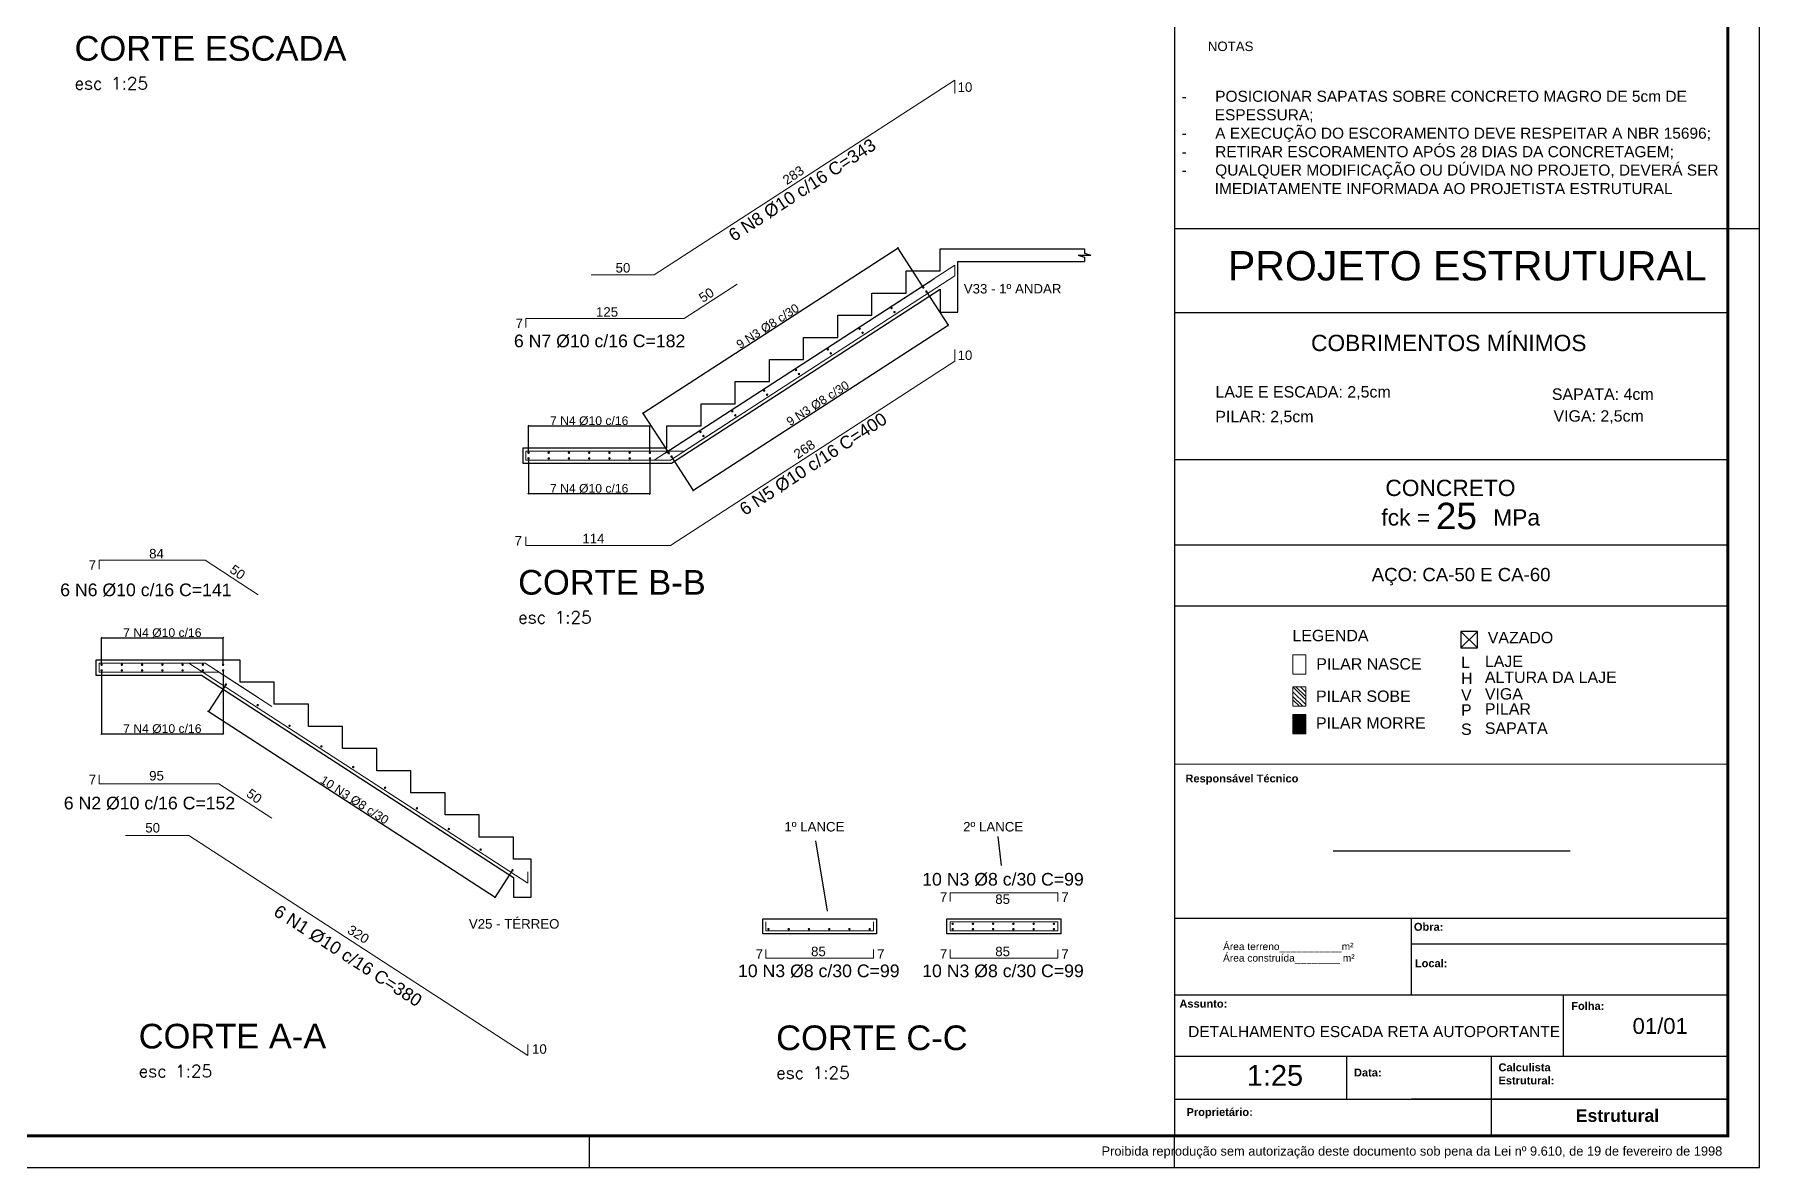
# Model space of a CAD drawing. Header units: millimetres. Extents: x 347 to 1066, y -69 to -9.
# Drawn here: x 469 to 523.5, y -68.8 to -33 of the extents above; entities that cross this region are included whole.
import ezdxf

# ---------------------------------------------------------------- set-up
doc = ezdxf.new("R2010")
doc.units = ezdxf.units.MM
for name, color, linetype in [('01 - Detalhe', 1, 'Continuous'), ('ARQ-FOLHA', 7, 'Continuous'), ('ARQ-TEXTO4', 1, 'Continuous'), ('Camada 1', 7, 'Continuous'), ('COTA CYPE', 31, 'Continuous'), ('Cotas', 1, 'Continuous'), ('PDF_1', 7, 'Continuous'), ('PDF_3', 7, 'Continuous'), ('PDF_PILAR_BETAO', 7, 'Continuous'), ('PDF_Text', 7, 'Continuous')]:
    doc.layers.add(name, color=color, linetype=linetype)
for name, color, linetype, lineweight in [('ARM_LONGITUDINAL_Ø10', 33, 'Continuous', 9), ('ARM_LONGITUDINAL_Ø8', 32, 'Continuous', 9), ('G-ANNO-TEXT', 231, 'Continuous', 30)]:
    doc.layers.add(name, color=color, linetype=linetype, lineweight=lineweight)
doc.styles.add('ARIAL', font='arial.ttf')
doc.styles.add('Arial_1', font='arial.ttf')
doc.styles.add('Arial_2', font='arial.ttf', dxfattribs={"height": 5})
doc.styles.add('Arial_3', font='arial.ttf', dxfattribs={"height": 2.3})
doc.styles.add('Arial_B', font='arialbd.ttf', dxfattribs={"height": 2.5})
doc.styles.add('Arial_B_1', font='arialbd.ttf', dxfattribs={"height": 4})
doc.styles.add('PDF Arial', font='arial.ttf')
doc.styles.add('ROMANS', font='romans.shx')
doc.styles.get("Standard").update_dxf_attribs({"font": 'arial.ttf'})
doc.styles.add('TQS_ARIAL', font='arial.ttf')
doc.dimstyles.new('Copy of 1-50', dxfattribs={"dimscale": 0.05, "dimtxt": 7.5, "dimasz": 0.8, "dimexe": 0.1, "dimexo": 0.2, "dimgap": 0.3, "dimtad": 1, "dimdec": 1, "dimlfac": 25, "dimzin": 1, "dimtxsty": 'Standard', "dimblk": 'OBLIQUE', "dimcen": 10, "dimdle": 0.1, "dimclrd": 7, "dimclre": 8, "dimclrt": 256, "dimadec": 0, "dimazin": 2, "dimtfac": 1, "dimtdec": 1, "dimtmove": 2, "dimatfit": 0, "dimldrblk": 'OBLIQUE', "dimfxl": 0, "dimlwd": -1, "dimlwe": -1, "dimarcsym": 0})

# ---------------------------------------------------------------- blocks, each defined once
blk = doc.blocks.new('FOLHA A1')
at = {"layer": 'ARQ-FOLHA'}
for p, q in [((841, -594), (841, 0)), ((831, -297), (841, -297)), ((471, -594), (471, -584)), ((656, -594), (656, -584)), ((0, -594), (841, -594))]:
    blk.add_line(p, q, dxfattribs=at)
at = {"layer": 'ARQ-FOLHA', "const_width": 1}
blk.add_lwpolyline([(25, -10), (25, -584), (831, -584), (831, -10), (25, -10)], dxfattribs=at)
blk = doc.blocks.new('_OBLIQUE')
at = {"color": 0, "linetype": 'ByBlock'}
blk.add_line((-0.5, -0.5), (0.5, 0.5), dxfattribs=at)
blk = doc.blocks.new('*D365')
at = {"layer": 'COTA CYPE', "color": 8}
for p, q in [((475.043, -53.528), (474.495, -54.373)), ((484.105, -59.404), (483.557, -60.249))]:
    blk.add_line(p, q, dxfattribs=at)
at = {"layer": 'COTA CYPE', "color": 7}
blk.add_line((474.493, -54.366), (483.564, -60.248), dxfattribs=at)
at = {"layer": 'Defpoints', "color": 0}
for p in [(475.049, -53.52), (484.11, -59.396), (483.559, -60.245)]:
    blk.add_point(p, dxfattribs=at)
at = {"layer": 'COTA CYPE', "color": 7, "xscale": 0.04000000000000001, "yscale": 0.04000000000000001, "zscale": 0.04000000000000001}
for p, rotation in [((474.498, -54.369), 147.0380101646137), ((483.559, -60.245), 327.0380101646138)]:
    blk.add_blockref('_OBLIQUE', p, dxfattribs=dict(at, rotation=rotation))
at = {"layer": 'COTA CYPE', "insert": (479.117, -57.17), "char_height": 0.275, "width": 5.68076, "attachment_point": 5, "rotation": 327.038}
blk.add_mtext('10 N3 %%C8 c/30', dxfattribs=at)
blk = doc.blocks.new('*D366')
at = {"layer": 'COTA CYPE', "color": 8}
for p, q in [((497.205, -41.099), (497.891, -42.159)), ((489.137, -46.32), (489.823, -47.38))]:
    blk.add_line(p, q, dxfattribs=at)
at = {"layer": 'COTA CYPE', "color": 7}
blk.add_line((489.816, -47.379), (497.893, -42.152), dxfattribs=at)
at = {"layer": 'Defpoints', "color": 0}
for p in [(497.2, -41.09), (497.889, -42.155), (489.131, -46.311)]:
    blk.add_point(p, dxfattribs=at)
at = {"layer": 'COTA CYPE', "color": 7, "xscale": 0.04000000000000001, "yscale": 0.04000000000000001, "zscale": 0.04000000000000001}
for p, rotation in [((497.889, -42.155), 32.90491051264259), ((489.82, -47.376), 212.9049105126426)]:
    blk.add_blockref('_OBLIQUE', p, dxfattribs=dict(at, rotation=rotation))
at = {"layer": 'COTA CYPE', "insert": (493.766, -44.628), "char_height": 0.275, "width": 7.39169, "attachment_point": 5, "rotation": 32.9049}
blk.add_mtext('9 N3 %%C8 c/30', dxfattribs=at)
blk = doc.blocks.new('*D368')
at = {"layer": 'COTA CYPE', "color": 8}
for p, q in [((484.617, -46.383), (484.617, -47.487)), ((488.457, -46.383), (488.457, -47.487))]:
    blk.add_line(p, q, dxfattribs=at)
at = {"layer": 'COTA CYPE', "color": 7}
blk.add_line((484.612, -47.482), (488.462, -47.482), dxfattribs=at)
at = {"layer": 'Defpoints', "color": 0}
for p in [(484.617, -46.373), (488.457, -46.373), (488.457, -47.482)]:
    blk.add_point(p, dxfattribs=at)
at = {"layer": 'COTA CYPE', "color": 7, "xscale": 0.04000000000000001, "yscale": 0.04000000000000001, "zscale": 0.04000000000000001, "rotation": 180}
blk.add_blockref('_OBLIQUE', (484.617, -47.482), dxfattribs=at)
at = {"layer": 'COTA CYPE', "color": 7, "xscale": 0.04000000000000001, "yscale": 0.04000000000000001, "zscale": 0.04000000000000001}
blk.add_blockref('_OBLIQUE', (488.457, -47.482), dxfattribs=at)
at = {"layer": 'COTA CYPE', "insert": (486.537, -47.319), "char_height": 0.275, "width": 4.43769, "attachment_point": 5}
blk.add_mtext('7 N4 %%C10 c/16', dxfattribs=at)
blk = doc.blocks.new('*D367')
at = {"layer": 'COTA CYPE', "color": 7}
blk.add_line((484.612, -45.342), (488.462, -45.342), dxfattribs=at)
at = {"layer": 'COTA CYPE', "color": 8}
for p, q in [((484.617, -46.171), (484.617, -45.337)), ((488.457, -46.177), (488.457, -45.337))]:
    blk.add_line(p, q, dxfattribs=at)
at = {"layer": 'Defpoints', "color": 0}
for p in [(488.457, -45.342), (484.617, -46.181), (488.457, -46.187)]:
    blk.add_point(p, dxfattribs=at)
at = {"layer": 'COTA CYPE', "color": 7, "xscale": 0.04000000000000001, "yscale": 0.04000000000000001, "zscale": 0.04000000000000001, "rotation": 180}
blk.add_blockref('_OBLIQUE', (484.617, -45.342), dxfattribs=at)
at = {"layer": 'COTA CYPE', "color": 7, "xscale": 0.04000000000000001, "yscale": 0.04000000000000001, "zscale": 0.04000000000000001}
blk.add_blockref('_OBLIQUE', (488.457, -45.342), dxfattribs=at)
at = {"layer": 'COTA CYPE', "insert": (486.537, -45.179), "char_height": 0.275, "width": 4.43769, "attachment_point": 5}
blk.add_mtext('7 N4 %%C10 c/16', dxfattribs=at)
blk = doc.blocks.new('*D369')
at = {"layer": 'COTA CYPE', "color": 8}
for p, q in [((471.12, -53.087), (471.12, -55.085)), ((474.96, -53.088), (474.96, -55.085))]:
    blk.add_line(p, q, dxfattribs=at)
at = {"layer": 'COTA CYPE', "color": 7}
blk.add_line((471.115, -55.08), (474.965, -55.08), dxfattribs=at)
at = {"layer": 'Defpoints', "color": 0}
for p in [(471.12, -53.077), (474.96, -53.078), (474.96, -55.08)]:
    blk.add_point(p, dxfattribs=at)
at = {"layer": 'COTA CYPE', "color": 7, "xscale": 0.04000000000000001, "yscale": 0.04000000000000001, "zscale": 0.04000000000000001, "rotation": 180}
blk.add_blockref('_OBLIQUE', (471.12, -55.08), dxfattribs=at)
at = {"layer": 'COTA CYPE', "color": 7, "xscale": 0.04000000000000001, "yscale": 0.04000000000000001, "zscale": 0.04000000000000001}
blk.add_blockref('_OBLIQUE', (474.96, -55.08), dxfattribs=at)
at = {"layer": 'COTA CYPE', "insert": (473.04, -54.917), "char_height": 0.275, "width": 4.43769, "attachment_point": 5}
blk.add_mtext('7 N4 %%C10 c/16', dxfattribs=at)
blk = doc.blocks.new('*D370')
at = {"layer": 'COTA CYPE', "color": 7}
blk.add_line((471.115, -52.046), (474.965, -52.046), dxfattribs=at)
at = {"layer": 'COTA CYPE', "color": 8}
for p, q in [((471.12, -52.875), (471.12, -52.041)), ((474.96, -52.881), (474.96, -52.041))]:
    blk.add_line(p, q, dxfattribs=at)
at = {"layer": 'Defpoints', "color": 0}
for p in [(474.96, -52.046), (471.12, -52.885), (474.96, -52.891)]:
    blk.add_point(p, dxfattribs=at)
at = {"layer": 'COTA CYPE', "color": 7, "xscale": 0.04000000000000001, "yscale": 0.04000000000000001, "zscale": 0.04000000000000001, "rotation": 180}
blk.add_blockref('_OBLIQUE', (471.12, -52.046), dxfattribs=at)
at = {"layer": 'COTA CYPE', "color": 7, "xscale": 0.04000000000000001, "yscale": 0.04000000000000001, "zscale": 0.04000000000000001}
blk.add_blockref('_OBLIQUE', (474.96, -52.046), dxfattribs=at)
at = {"layer": 'COTA CYPE', "insert": (473.04, -51.883), "char_height": 0.275, "width": 4.43769, "attachment_point": 5}
blk.add_mtext('7 N4 %%C10 c/16', dxfattribs=at)
blk = doc.blocks.new('*D371')
at = {"layer": 'COTA CYPE', "color": 7}
blk.add_line((488.235, -44.939), (496.304, -39.714), dxfattribs=at)
at = {"layer": 'COTA CYPE', "color": 8}
for p, q in [((497.101, -40.954), (496.297, -39.712)), ((489.04, -46.173), (488.236, -44.932))]:
    blk.add_line(p, q, dxfattribs=at)
at = {"layer": 'Defpoints', "color": 0}
for p in [(496.299, -39.717), (497.106, -40.962), (489.046, -46.181)]:
    blk.add_point(p, dxfattribs=at)
at = {"layer": 'COTA CYPE', "color": 7, "xscale": 0.04000000000000001, "yscale": 0.04000000000000001, "zscale": 0.04000000000000001}
for p, rotation in [((496.299, -39.717), 32.92389633222749), ((488.239, -44.936), 212.9238963322275)]:
    blk.add_blockref('_OBLIQUE', p, dxfattribs=dict(at, rotation=rotation))
at = {"layer": 'COTA CYPE', "insert": (492.181, -42.189), "char_height": 0.275, "width": 7.39169, "attachment_point": 5, "rotation": 32.9239}
blk.add_mtext('9 N3 %%C8 c/30', dxfattribs=at)

msp = doc.modelspace()

# ---------------------------------------------------------------- hatches: boundary and pattern name
at = {"layer": 'ARM_LONGITUDINAL_Ø10'}
h = msp.add_hatch(color=256, dxfattribs=at)
h.dxf.hatch_style = 1
edge = h.paths.add_edge_path()
edge.add_arc((484.6174, -46.1889), 0.04, 0, 360)
h = msp.add_hatch(color=256, dxfattribs=at)
h.dxf.hatch_style = 1
edge = h.paths.add_edge_path()
edge.add_arc((484.6174, -46.3677), 0.04, 0, 360)
h = msp.add_hatch(color=256, dxfattribs=at)
h.dxf.hatch_style = 1
edge = h.paths.add_edge_path()
edge.add_arc((485.2574, -46.1889), 0.04, 0, 360)
h = msp.add_hatch(color=256, dxfattribs=at)
h.dxf.hatch_style = 1
edge = h.paths.add_edge_path()
edge.add_arc((485.2574, -46.3677), 0.04, 0, 360)
h = msp.add_hatch(color=256, dxfattribs=at)
h.dxf.hatch_style = 1
edge = h.paths.add_edge_path()
edge.add_arc((485.8974, -46.1889), 0.04, 0, 360)
h = msp.add_hatch(color=256, dxfattribs=at)
h.dxf.hatch_style = 1
edge = h.paths.add_edge_path()
edge.add_arc((485.8974, -46.3677), 0.04, 0, 360)
h = msp.add_hatch(color=256, dxfattribs=at)
h.dxf.hatch_style = 1
edge = h.paths.add_edge_path()
edge.add_arc((486.5374, -46.1889), 0.04, 0, 360)
h = msp.add_hatch(color=256, dxfattribs=at)
h.dxf.hatch_style = 1
edge = h.paths.add_edge_path()
edge.add_arc((486.5374, -46.3677), 0.04, 0, 360)
h = msp.add_hatch(color=256, dxfattribs=at)
h.dxf.hatch_style = 1
edge = h.paths.add_edge_path()
edge.add_arc((487.1774, -46.1889), 0.04, 0, 360)
h = msp.add_hatch(color=256, dxfattribs=at)
h.dxf.hatch_style = 1
edge = h.paths.add_edge_path()
edge.add_arc((487.1774, -46.3677), 0.04, 0, 360)
h = msp.add_hatch(color=256, dxfattribs=at)
h.dxf.hatch_style = 1
edge = h.paths.add_edge_path()
edge.add_arc((487.8174, -46.1889), 0.04, 0, 360)
h = msp.add_hatch(color=256, dxfattribs=at)
h.dxf.hatch_style = 1
edge = h.paths.add_edge_path()
edge.add_arc((487.8174, -46.3677), 0.04, 0, 360)
h = msp.add_hatch(color=256, dxfattribs=at)
h.dxf.hatch_style = 1
edge = h.paths.add_edge_path()
edge.add_arc((488.4574, -46.1889), 0.04, 0, 360)
h = msp.add_hatch(color=256, dxfattribs=at)
h.dxf.hatch_style = 1
edge = h.paths.add_edge_path()
edge.add_arc((488.4574, -46.3677), 0.04, 0, 360)
h = msp.add_hatch(color=256, dxfattribs=at)
h.dxf.hatch_style = 1
edge = h.paths.add_edge_path()
edge.add_arc((471.1203, -52.8933), 0.04, 0, 360)
h = msp.add_hatch(color=256, dxfattribs=at)
h.dxf.hatch_style = 1
edge = h.paths.add_edge_path()
edge.add_arc((471.7603, -52.8933), 0.04, 0, 360)
h = msp.add_hatch(color=256, dxfattribs=at)
h.dxf.hatch_style = 1
edge = h.paths.add_edge_path()
edge.add_arc((472.4003, -52.8933), 0.04, 0, 360)
h = msp.add_hatch(color=256, dxfattribs=at)
h.dxf.hatch_style = 1
edge = h.paths.add_edge_path()
edge.add_arc((473.0403, -52.8933), 0.04, 0, 360)
h = msp.add_hatch(color=256, dxfattribs=at)
h.dxf.hatch_style = 1
edge = h.paths.add_edge_path()
edge.add_arc((473.6803, -52.8933), 0.04, 0, 360)
h = msp.add_hatch(color=256, dxfattribs=at)
h.dxf.hatch_style = 1
edge = h.paths.add_edge_path()
edge.add_arc((474.3203, -52.8933), 0.04, 0, 360)
h = msp.add_hatch(color=256, dxfattribs=at)
h.dxf.hatch_style = 1
edge = h.paths.add_edge_path()
edge.add_arc((474.9603, -52.8933), 0.04, 0, 360)
h = msp.add_hatch(color=256, dxfattribs=at)
h.dxf.hatch_style = 1
edge = h.paths.add_edge_path()
edge.add_arc((471.1203, -53.0721), 0.04, 0, 360)
h = msp.add_hatch(color=256, dxfattribs=at)
h.dxf.hatch_style = 1
edge = h.paths.add_edge_path()
edge.add_arc((471.7603, -53.0721), 0.04, 0, 360)
h = msp.add_hatch(color=256, dxfattribs=at)
h.dxf.hatch_style = 1
edge = h.paths.add_edge_path()
edge.add_arc((472.4003, -53.0721), 0.04, 0, 360)
h = msp.add_hatch(color=256, dxfattribs=at)
h.dxf.hatch_style = 1
edge = h.paths.add_edge_path()
edge.add_arc((473.0403, -53.0721), 0.04, 0, 360)
h = msp.add_hatch(color=256, dxfattribs=at)
h.dxf.hatch_style = 1
edge = h.paths.add_edge_path()
edge.add_arc((473.6803, -53.0721), 0.04, 0, 360)
h = msp.add_hatch(color=256, dxfattribs=at)
h.dxf.hatch_style = 1
edge = h.paths.add_edge_path()
edge.add_arc((474.3203, -53.0721), 0.04, 0, 360)
h = msp.add_hatch(color=256, dxfattribs=at)
h.dxf.hatch_style = 1
edge = h.paths.add_edge_path()
edge.add_arc((474.9603, -53.0721), 0.04, 0, 360)
h = msp.add_hatch(color=256, dxfattribs=at)
h.dxf.hatch_style = 1
edge = h.paths.add_edge_path()
edge.add_arc((498.0306, -61.0859), 0.04, 0, 360)
h = msp.add_hatch(color=256, dxfattribs=at)
h.dxf.hatch_style = 1
edge = h.paths.add_edge_path()
edge.add_arc((498.6706, -61.0859), 0.04, 0, 360)
h = msp.add_hatch(color=256, dxfattribs=at)
h.dxf.hatch_style = 1
edge = h.paths.add_edge_path()
edge.add_arc((499.3106, -61.0859), 0.04, 0, 360)
h = msp.add_hatch(color=256, dxfattribs=at)
h.dxf.hatch_style = 1
edge = h.paths.add_edge_path()
edge.add_arc((499.9506, -61.0859), 0.04, 0, 360)
h = msp.add_hatch(color=256, dxfattribs=at)
h.dxf.hatch_style = 1
edge = h.paths.add_edge_path()
edge.add_arc((500.5906, -61.0859), 0.04, 0, 360)
h = msp.add_hatch(color=256, dxfattribs=at)
h.dxf.hatch_style = 1
edge = h.paths.add_edge_path()
edge.add_arc((501.2306, -61.0859), 0.04, 0, 360)
h = msp.add_hatch(color=256, dxfattribs=at)
h.dxf.hatch_style = 1
edge = h.paths.add_edge_path()
edge.add_arc((492.2064, -61.2544), 0.04, 0, 360)
h = msp.add_hatch(color=256, dxfattribs=at)
h.dxf.hatch_style = 1
edge = h.paths.add_edge_path()
edge.add_arc((492.8464, -61.2544), 0.04, 0, 360)
h = msp.add_hatch(color=256, dxfattribs=at)
h.dxf.hatch_style = 1
edge = h.paths.add_edge_path()
edge.add_arc((493.4864, -61.2544), 0.04, 0, 360)
h = msp.add_hatch(color=256, dxfattribs=at)
h.dxf.hatch_style = 1
edge = h.paths.add_edge_path()
edge.add_arc((494.1264, -61.2544), 0.04, 0, 360)
h = msp.add_hatch(color=256, dxfattribs=at)
h.dxf.hatch_style = 1
edge = h.paths.add_edge_path()
edge.add_arc((494.7664, -61.2544), 0.04, 0, 360)
h = msp.add_hatch(color=256, dxfattribs=at)
h.dxf.hatch_style = 1
edge = h.paths.add_edge_path()
edge.add_arc((495.4064, -61.2544), 0.04, 0, 360)
h = msp.add_hatch(color=256, dxfattribs=at)
h.dxf.hatch_style = 1
edge = h.paths.add_edge_path()
edge.add_arc((498.0306, -61.2544), 0.04, 0, 360)
h = msp.add_hatch(color=256, dxfattribs=at)
h.dxf.hatch_style = 1
edge = h.paths.add_edge_path()
edge.add_arc((498.6706, -61.2544), 0.04, 0, 360)
h = msp.add_hatch(color=256, dxfattribs=at)
h.dxf.hatch_style = 1
edge = h.paths.add_edge_path()
edge.add_arc((499.3106, -61.2544), 0.04, 0, 360)
h = msp.add_hatch(color=256, dxfattribs=at)
h.dxf.hatch_style = 1
edge = h.paths.add_edge_path()
edge.add_arc((499.9506, -61.2544), 0.04, 0, 360)
h = msp.add_hatch(color=256, dxfattribs=at)
h.dxf.hatch_style = 1
edge = h.paths.add_edge_path()
edge.add_arc((500.5906, -61.2544), 0.04, 0, 360)
h = msp.add_hatch(color=256, dxfattribs=at)
h.dxf.hatch_style = 1
edge = h.paths.add_edge_path()
edge.add_arc((501.2306, -61.2544), 0.04, 0, 360)
at = {"layer": 'ARM_LONGITUDINAL_Ø8'}
h = msp.add_hatch(color=256, dxfattribs=at)
h.dxf.hatch_style = 1
edge = h.paths.add_edge_path()
edge.add_arc((497.1032, -40.9627), 0.04, 0, 360)
h = msp.add_hatch(color=256, dxfattribs=at)
h.dxf.hatch_style = 1
edge = h.paths.add_edge_path()
edge.add_arc((497.1974, -41.0896), 0.04, 0, 360)
h = msp.add_hatch(color=256, dxfattribs=at)
h.dxf.hatch_style = 1
edge = h.paths.add_edge_path()
edge.add_arc((496.0962, -41.6154), 0.04, 0, 360)
h = msp.add_hatch(color=256, dxfattribs=at)
h.dxf.hatch_style = 1
edge = h.paths.add_edge_path()
edge.add_arc((496.1904, -41.7422), 0.04, 0, 360)
h = msp.add_hatch(color=256, dxfattribs=at)
h.dxf.hatch_style = 1
edge = h.paths.add_edge_path()
edge.add_arc((495.0892, -42.2681), 0.04, 0, 360)
h = msp.add_hatch(color=256, dxfattribs=at)
h.dxf.hatch_style = 1
edge = h.paths.add_edge_path()
edge.add_arc((495.1834, -42.3949), 0.04, 0, 360)
h = msp.add_hatch(color=256, dxfattribs=at)
h.dxf.hatch_style = 1
edge = h.paths.add_edge_path()
edge.add_arc((494.0823, -42.9207), 0.04, 0, 360)
h = msp.add_hatch(color=256, dxfattribs=at)
h.dxf.hatch_style = 1
edge = h.paths.add_edge_path()
edge.add_arc((494.1764, -43.0476), 0.04, 0, 360)
h = msp.add_hatch(color=256, dxfattribs=at)
h.dxf.hatch_style = 1
edge = h.paths.add_edge_path()
edge.add_arc((493.0753, -43.5734), 0.04, 0, 360)
h = msp.add_hatch(color=256, dxfattribs=at)
h.dxf.hatch_style = 1
edge = h.paths.add_edge_path()
edge.add_arc((493.1694, -43.7003), 0.04, 0, 360)
h = msp.add_hatch(color=256, dxfattribs=at)
h.dxf.hatch_style = 1
edge = h.paths.add_edge_path()
edge.add_arc((492.0683, -44.2261), 0.04, 0, 360)
h = msp.add_hatch(color=256, dxfattribs=at)
h.dxf.hatch_style = 1
edge = h.paths.add_edge_path()
edge.add_arc((492.1624, -44.3529), 0.04, 0, 360)
h = msp.add_hatch(color=256, dxfattribs=at)
h.dxf.hatch_style = 1
edge = h.paths.add_edge_path()
edge.add_arc((491.0613, -44.8788), 0.04, 0, 360)
h = msp.add_hatch(color=256, dxfattribs=at)
h.dxf.hatch_style = 1
edge = h.paths.add_edge_path()
edge.add_arc((491.1555, -45.0056), 0.04, 0, 360)
h = msp.add_hatch(color=256, dxfattribs=at)
h.dxf.hatch_style = 1
edge = h.paths.add_edge_path()
edge.add_arc((490.0543, -45.5314), 0.04, 0, 360)
h = msp.add_hatch(color=256, dxfattribs=at)
h.dxf.hatch_style = 1
edge = h.paths.add_edge_path()
edge.add_arc((490.1485, -45.6583), 0.04, 0, 360)
h = msp.add_hatch(color=256, dxfattribs=at)
h.dxf.hatch_style = 1
edge = h.paths.add_edge_path()
edge.add_arc((489.0473, -46.1841), 0.04, 0, 360)
h = msp.add_hatch(color=256, dxfattribs=at)
h.dxf.hatch_style = 1
edge = h.paths.add_edge_path()
edge.add_arc((489.1415, -46.3109), 0.04, 0, 360)
h = msp.add_hatch(color=256, dxfattribs=at)
h.dxf.hatch_style = 1
edge = h.paths.add_edge_path()
edge.add_arc((475.0483, -53.5179), 0.04, 0, 360)
h = msp.add_hatch(color=256, dxfattribs=at)
h.dxf.hatch_style = 1
edge = h.paths.add_edge_path()
edge.add_arc((476.0553, -54.1705), 0.04, 0, 360)
h = msp.add_hatch(color=256, dxfattribs=at)
h.dxf.hatch_style = 1
edge = h.paths.add_edge_path()
edge.add_arc((477.0623, -54.8232), 0.04, 0, 360)
h = msp.add_hatch(color=256, dxfattribs=at)
h.dxf.hatch_style = 1
edge = h.paths.add_edge_path()
edge.add_arc((478.0693, -55.4759), 0.04, 0, 360)
h = msp.add_hatch(color=256, dxfattribs=at)
h.dxf.hatch_style = 1
edge = h.paths.add_edge_path()
edge.add_arc((479.0763, -56.1286), 0.04, 0, 360)
h = msp.add_hatch(color=256, dxfattribs=at)
h.dxf.hatch_style = 1
edge = h.paths.add_edge_path()
edge.add_arc((480.0833, -56.7812), 0.04, 0, 360)
h = msp.add_hatch(color=256, dxfattribs=at)
h.dxf.hatch_style = 1
edge = h.paths.add_edge_path()
edge.add_arc((481.0902, -57.4339), 0.04, 0, 360)
h = msp.add_hatch(color=256, dxfattribs=at)
h.dxf.hatch_style = 1
edge = h.paths.add_edge_path()
edge.add_arc((482.0972, -58.0866), 0.04, 0, 360)
h = msp.add_hatch(color=256, dxfattribs=at)
h.dxf.hatch_style = 1
edge = h.paths.add_edge_path()
edge.add_arc((483.1042, -58.7393), 0.04, 0, 360)
h = msp.add_hatch(color=256, dxfattribs=at)
h.dxf.hatch_style = 1
edge = h.paths.add_edge_path()
edge.add_arc((484.1112, -59.3919), 0.04, 0, 360)

# ---------------------------------------------------------------- linework, layer by layer
for p, q in [((505.0423, -10.3924), (505.0423, -67.7924)), ((497.6374, -40.4401), (497.6374, -39.7401)), ((497.6374, -39.7401), (502.1974, -39.7401)), ((502.1974, -39.7401), (502.1974, -39.8801)), ((498.1974, -40.1401), (502.1974, -40.1401)), ((501.9974, -39.9401), (502.3974, -39.9401)), ((501.9974, -39.9401), (502.1974, -40.0001)), ((502.1974, -39.8801), (502.3974, -39.9401)), ((502.1974, -40.0001), (502.1974, -40.1401)), ((488.9326, -46.2012), (497.4307, -40.6932)), ((489.1393, -46.5201), (497.6374, -41.0121)), ((484.4374, -46.0401), (484.4374, -46.5201)), ((488.9974, -46.0401), (484.4374, -46.0401)), ((484.4374, -46.5201), (489.1393, -46.5201)), ((505.0423, -49.1022), (522.5423, -49.1022)), ((505.0423, -51.0326), (522.5423, -51.0326)), ((514.6241, -51.8376), (514.0991, -52.3626)), ((514.0991, -51.8376), (514.6241, -52.3626)), ((470.9403, -52.7445), (470.9403, -53.2245)), ((475.4929, -52.7445), (470.9403, -52.7445)), ((470.9403, -53.2245), (474.2784, -53.2245)), ((474.2784, -53.2245), (484.1403, -59.6165)), ((505.0423, -56.0411), (522.5423, -56.0309)), ((499.463, -58.3257), (499.5659, -59.2379)), ((493.6947, -58.4623), (494.0573, -60.6891)), ((517.5592, -58.7882), (510.0592, -58.7882)), ((484.7003, -60.2445), (484.7003, -59.0445)), ((484.1403, -59.6165), (484.1403, -60.2445)), ((484.1403, -60.2445), (484.7003, -60.2445)), ((505.0423, -60.9092), (522.5423, -60.9092)), ((512.5423, -63.3365), (512.5423, -60.9092)), ((512.5423, -61.7143), (522.5423, -61.7143)), ((505.0423, -63.3365), (522.5423, -63.3365)), ((505.0423, -63.3365), (522.5423, -63.3365)), ((517.3423, -65.272), (517.3423, -63.3365)), ((505.0423, -65.272), (522.5423, -65.272)), ((510.4978, -66.6343), (510.4978, -65.272)), ((515.0693, -67.7924), (515.0693, -65.272)), ((505.0423, -66.6343), (522.5423, -66.6343)), ((522.5423, -66.6343), (512.5423, -66.6343)), ((522.5423, -66.6343), (512.5423, -66.6343))]:
    msp.add_line(p, q)
at = {"color": 8, "lineweight": 25}
for p, q in [((522.5423, -67.7924), (522.5423, -66.6343)), ((512.5423, -67.7924), (522.5423, -67.7924))]:
    msp.add_line(p, q, dxfattribs=at)
for points in [[(497.6374, -41.0121), (497.6374, -41.7401), (498.1974, -41.7401), (498.1974, -40.1401)], [(488.9974, -46.0401), (488.9974, -45.3401), (490.0774, -45.3401), (490.0774, -44.6401), (491.1574, -44.6401), (491.1574, -43.9401), (492.2374, -43.9401), (492.2374, -43.2401), (493.3174, -43.2401), (493.3174, -42.5401), (494.3974, -42.5401), (494.3974, -41.8401), (495.4774, -41.8401), (495.4774, -41.1401), (496.5574, -41.1401), (496.5574, -40.4401), (497.6374, -40.4401)], [(497.6374, -40.4347), (497.6374, -40.4401)], [(514.0991, -52.3626), (514.6241, -52.3626), (514.6241, -51.8376), (514.0991, -51.8376), (514.0991, -52.3626)], [(484.1403, -59.0445), (484.1403, -58.3445), (483.0603, -58.3445), (483.0603, -57.6445), (481.9803, -57.6445), (481.9803, -56.9445), (480.9003, -56.9445), (480.9003, -56.2445), (479.8203, -56.2445), (479.8203, -55.5445), (478.7403, -55.5445), (478.7403, -54.8445), (477.6603, -54.8445), (477.6603, -54.1445), (476.5803, -54.1445), (476.5803, -53.4445), (475.5003, -53.4445), (475.5003, -52.7445), (475.4929, -52.7445)], [(484.7003, -59.0445), (484.1403, -59.0445)]]:
    msp.add_lwpolyline(points)
for points in [[(492.0264, -60.9268), (495.6264, -60.9268), (495.6264, -61.4068), (492.0264, -61.4068)], [(497.8506, -60.9268), (501.4506, -60.9268), (501.4506, -61.4068), (497.8506, -61.4068)]]:
    msp.add_lwpolyline(points, close=True)
at = {"layer": 'ARM_LONGITUDINAL_Ø10'}
for p, q in [((498.0974, -34.4067), (498.0974, -34.8301)), ((471.8759, -52.8445), (473.8759, -52.8445)), ((473.8759, -52.8445), (484.6003, -59.7955)), ((471.8759, -58.298), (473.8759, -58.298)), ((473.8759, -58.298), (484.6003, -65.249)), ((484.6003, -59.4465), (484.6003, -59.7955)), ((484.6003, -64.8999), (484.6003, -65.249))]:
    msp.add_line(p, q, dxfattribs=at)
for points in [[(498.0974, -34.4067), (488.5949, -40.5657), (486.5949, -40.5657)], [(484.5374, -46.1401), (484.5374, -46.4201), (489.1097, -46.4201), (498.0974, -40.5947), (498.0974, -40.2611)], [(498.0974, -40.2611), (488.5949, -46.4201), (486.5949, -46.4201)], [(498.0974, -40.2611), (498.0974, -40.5947)], [(484.5374, -42.2278), (484.5374, -41.9478), (489.5417, -41.9478), (491.22, -40.8601)], [(484.5374, -48.8433), (484.5374, -49.1233), (489.1097, -49.1233), (498.0974, -43.298), (498.0974, -42.9207)], [(484.5374, -46.4201), (484.5374, -46.1401), (489.5417, -46.1401), (491.22, -45.0523)], [(471.0403, -49.8701), (471.0403, -49.5901), (474.3908, -49.5901), (476.0691, -50.6779)], [(471.0403, -52.8445), (471.0403, -53.1245), (474.8228, -53.1245), (476.5011, -54.2123)], [(471.0403, -53.1245), (471.0403, -52.8445), (474.3908, -52.8445), (476.0691, -53.9323)], [(471.0403, -56.374), (471.0403, -56.654), (474.8228, -56.654), (476.5011, -57.7417)]]:
    msp.add_lwpolyline(points, dxfattribs=at)
at = {"layer": 'ARM_LONGITUDINAL_Ø8'}
for points in [[(501.3506, -60.3812), (501.3506, -60.1012), (497.9506, -60.1012), (497.9506, -60.3812)], [(492.1264, -61.0268), (492.1264, -61.3068), (495.5264, -61.3068), (495.5264, -61.0268)], [(497.9506, -61.0268), (497.9506, -61.3068), (501.3506, -61.3068), (501.3506, -61.0268)], [(501.3506, -61.3068), (501.3506, -61.0268), (497.9506, -61.0268), (497.9506, -61.3068)], [(492.1264, -61.8931), (492.1264, -62.1731), (495.5264, -62.1731), (495.5264, -61.8931)], [(497.9506, -61.8931), (497.9506, -62.1731), (501.3506, -62.1731), (501.3506, -61.8931)]]:
    msp.add_lwpolyline(points, dxfattribs=at)
at = {"layer": 'Camada 1', "color": 0, "lineweight": 25}
for p, q in [((505.0423, -39.0924), (522.5423, -39.0924)), ((505.0423, -41.7517), (522.5423, -41.7517)), ((505.0423, -46.405), (522.5423, -46.405)), ((522.5423, -67.7924), (522.5423, -50.0792))]:
    msp.add_line(p, q, dxfattribs=at)
at = {"layer": 'Cotas'}
msp.add_line((488.9925, -46.1724), (489.0769, -46.2224), dxfattribs=at)
at = {"layer": 'PDF_1', "lineweight": 18}
msp.add_lwpolyline([(508.7904, -53.5918), (509.1936, -53.5918), (509.1936, -54.2073), (508.7904, -54.2073)], close=True, dxfattribs=at)
for points in [[(509.1936, -54.0036), (508.7904, -53.5961)], [(509.1936, -54.1521), (508.7904, -53.7446)], [(509.1003, -54.2073), (508.7904, -53.8932)], [(508.992, -54.2073), (508.7904, -53.9984)], [(509.1936, -53.8974), (508.8838, -53.5876)], [(509.1936, -53.7574), (509.0323, -53.5961)]]:
    msp.add_lwpolyline(points, dxfattribs=at)
at = {"layer": 'PDF_1'}
for points in [[(508.7904, -54.462), (509.1936, -55.0817), (508.7904, -55.0817)], [(508.7904, -54.462), (509.1936, -54.462), (509.1936, -55.0817)]]:
    msp.add_solid(points, dxfattribs=at)
at = {"layer": 'PDF_3', "lineweight": 18}
msp.add_lwpolyline([(508.7904, -54.462), (509.1936, -54.462), (509.1936, -55.0817), (508.7904, -55.0817)], close=True, dxfattribs=at)
at = {"layer": 'PDF_PILAR_BETAO', "lineweight": 18}
msp.add_lwpolyline([(508.7904, -52.5774), (509.1936, -52.5774), (509.1936, -53.1928), (508.7904, -53.1928)], close=True, dxfattribs=at)

# ---------------------------------------------------------------- block references
at = {"layer": 'ARQ-FOLHA', "xscale": 0.1, "yscale": 0.1, "zscale": 0.1}
msp.add_blockref('FOLHA A1', (439.4423, -9.3924), dxfattribs=at)

# ---------------------------------------------------------------- texts
at = {"char_height": 0.35, "attachment_point": 1}
for s, width, heights, insert in [('{\\W2.576449; }-{\\W6.644991; }POSICIONAR SAPATAS SOBRE CONCRETO MAGRO DE 5cm DE \\P{\\W5.1529;  }ESPESSURA;\\P{\\W2.576449; }-{\\W6.644991; }A EXECUÇÃO DO ESCORAMENTO DEVE RESPEITAR A NBR 15696;\\P{\\W2.576449; }-{\\W6.644991; }RETIRAR ESCORAMENTO APÓS 28 DIAS DA CONCRETAGEM;\\P{\\W2.576449; }-{\\W6.644991; }QUALQUER MODIFICAÇÃO OU DÚVIDA NO PROJETO, DEVERÁ SER \\P{\\W5.1529;  }IMEDIATAMENTE INFORMADA AO PROJETISTA ESTRUTURAL', 18.202165, [7.5558], (504.9161, -34.7415)), ('DETALHAMENTO ESCADA RETA AUTOPORTANTE', 11.829823, [1.969], (505.4762, -64.3182))]:
    msp.add_mtext_dynamic_manual_height_columns(s, width=width, gutter_width=12.5, heights=heights, dxfattribs=dict(at, insert=insert))
at = {"layer": '01 - Detalhe'}
for s, width, gutter_width, heights, insert, char_height, attachment_point in [('{\\C2;10}', 2.728275, 37.5, [0], (498.1859, -34.7809), 0.3, 7), ('{\\C2;50}', 2.728275, 37.5, [0], (487.3721, -40.495), 0.3, 7), ('{\\C2;V33 - 1º ANDAR}', 3.846796, 37.5, [0.657], (498.3818, -41.1572), 0.3, 7), ('{\\C2;7}', 2.728275, 37.5, [0], (484.2111, -42.2448), 0.3, 7), ('{\\C2;125}', 2.728275, 37.5, [0], (486.752, -41.8912), 0.3, 7), ('{\\C2;6 N7 %%C10 c/16 C=182}', 7.847512, 2, [0.8769], (486.867, -42.4525), 0.4, 2), ('{\\C2;10}', 2.728275, 37.5, [0], (498.1859, -43.2606), 0.3, 7), ('{\\C2;7}', 2.728275, 37.5, [0], (484.1768, -49.1247), 0.3, 7), ('{\\C2;114}', 2.728275, 37.5, [0], (486.3213, -49.0526), 0.3, 7), ('{\\C2;7}', 2.728275, 37.5, [0], (470.714, -49.8871), 0.3, 7), ('{\\C2;84}', 2.728275, 37.5, [0], (472.6225, -49.5335), 0.3, 7), ('{\\C2;6 N6 %%C10 c/16 C=141}', 10.615864, 2, [0.9537], (472.5204, -50.3245), 0.4, 2), ('{\\C2;7}', 2.728275, 37.5, [0], (470.714, -56.6709), 0.3, 7), ('{\\C2;95}', 2.728275, 37.5, [0], (472.6225, -56.5573), 0.3, 7), ('{\\C2;6 N2 %%C10 c/16 C=152}', 7.520795, 2, [0.8392], (472.6341, -57.0672), 0.4, 2), ('{\\C2;50}', 2.728275, 37.5, [0], (472.5007, -58.2023), 0.3, 7), ('{\\C2;1º LANCE}', 5.54504, 37.5, [0.5544], (492.7076, -58.1707), 0.3, 7), ('{\\C2;2º LANCE}', 5.54504, 37.5, [0.5544], (498.3607, -58.1707), 0.3, 7), ('{\\C2;10 N3 %%C8 c/30 C=99}', 6.7695, 2, [0.9621], (499.6213, -59.4776), 0.4, 2), ('{\\C2;7}', 2.728275, 37.5, [0], (497.6243, -60.3933), 0.3, 7), ('{\\C2;85}', 2.728275, 37.5, [0], (499.3774, -60.4607), 0.3, 7), ('{\\C2;7}', 2.728275, 37.5, [0], (501.4665, -60.3933), 0.3, 7), ('{\\C2;V25 - TÉRREO}', 5.54504, 37.5, [0.5544], (482.7323, -61.2415), 0.3, 7), ('{\\C2;7}', 2.728275, 37.5, [0], (491.8001, -62.19), 0.3, 7), ('{\\C2;85}', 2.728275, 37.5, [0], (493.5531, -62.114), 0.3, 7), ('{\\C2;7}', 2.728275, 37.5, [0], (495.6423, -62.19), 0.3, 7), ('{\\C2;7}', 2.728275, 37.5, [0], (497.6243, -62.19), 0.3, 7), ('{\\C2;85}', 2.728275, 37.5, [0], (499.3774, -62.114), 0.3, 7), ('{\\C2;7}', 2.728275, 37.5, [0], (501.4665, -62.19), 0.3, 7), ('{\\C2;10 N3 %%C8 c/30 C=99}', 6.7695, 2, [0.9621], (493.797, -62.3731), 0.4, 2), ('{\\C2;10 N3 %%C8 c/30 C=99}', 6.7695, 2, [0.9621], (499.6213, -62.3731), 0.4, 2), ('{\\C2;10}', 2.728275, 37.5, [0], (484.7289, -65.1993), 0.3, 7)]:
    msp.add_mtext_dynamic_manual_height_columns(s, width=width, gutter_width=gutter_width, heights=heights, dxfattribs=dict(at, insert=insert, char_height=char_height, attachment_point=attachment_point))
for s, width, gutter_width, heights, insert, char_height, attachment_point, rotation in [('{\\C2;6 N8 %%C10 c/16 C=343}', 8.770776, 2, [1.2149], (493.1598, -37.7078), 0.4, 2, 33.18986), ('{\\C2;283}', 2.728275, 37.5, [0.2004], (492.7889, -37.7336), 0.3, 7, 34.08554), ('{\\C2;50}', 2.728275, 37.5, [0], (490.134, -41.4586), 0.3, 7, 33.32766), ('{\\C2;6 N5 %%C10 c/16 C=400}', 7.686165, 2, [0.9841], (493.5079, -46.3739), 0.4, 2, 33.18986), ('{\\C2;268}', 2.728275, 37.5, [0], (493.137, -46.3998), 0.3, 7, 34.08554), ('{\\C2;50}', 2.728275, 37.5, [0], (475.1399, -49.9533), 0.3, 7, 324.49404), ('{\\C2;50}', 2.728275, 37.5, [0], (475.6678, -57.0373), 0.3, 7, 324.49404), ('{\\C2;6 N1 %%C10 c/16 C=380}', 7.64389, 2, [0.8506], (479.0198, -61.9267), 0.4, 2, 327.21601), ('{\\C2;320}', 2.728275, 37.5, [0], (478.8607, -61.3616), 0.3, 7, 327.71394)]:
    msp.add_mtext_dynamic_manual_height_columns(s, width=width, gutter_width=gutter_width, heights=heights, dxfattribs=dict(at, insert=insert, char_height=char_height, attachment_point=attachment_point, rotation=rotation))
at = {"layer": 'ARQ-TEXTO4', "color": 31, "char_height": 0.39, "width": 29.650864, "attachment_point": 1, "style": 'ROMANS'}
for s, insert in [('{\\fArial|b0|i0|c0|p34;\\H2x;\\C4;CORTE ESCADA\\P\\Fromans|c0;\\H0.50002x;\\C2;esc 1:25}', (470.2642, -33.0104)), ('{\\fArial|b0|i0|c0|p34;\\H2x;\\C4;CORTE B-B\\P\\Fromans|c0;\\H0.50002x;\\C2;esc 1:25}', (484.29, -49.8965)), ('{\\fArial|b0|i0|c0|p34;\\H2x;\\C4;CORTE A-A\\P\\Fromans|c0;\\H0.50002x;\\C2;esc 1:25}', (472.2919, -64.2484)), ('{\\fArial|b0|i0|c0|p34;\\H2x;\\C4;CORTE C-C\\P\\Fromans|c0;\\H0.50002x;\\C2;esc 1:25}', (492.4499, -64.3006))]:
    msp.add_mtext(s, dxfattribs=dict(at, insert=insert))
at = {"layer": 'Camada 1', "color": 0, "lineweight": 25, "style": 'TQS_ARIAL'}
for s, height, p in [('PROJETO ESTRUTURAL', 0.928807, (506.7338, -40.7398)), ('COBRIMENTOS MÍNIMOS', 0.514893, (509.3613, -42.9747)), ('LAJE E ESCADA: 2,5cm', 0.360425, (506.3406, -44.4429)), ('SAPATA: 4cm', 0.360425, (516.9768, -44.5163)), ('PILAR: 2,5cm', 0.360425, (506.3362, -45.2239)), ('VIGA: 2,5cm', 0.360425, (517.0293, -45.2057)), ('CONCRETO', 0.51489, (511.7114, -47.5573)), ('AÇO: CA-50 E CA-60', 0.420812, (511.2819, -50.2514)), ('LEGENDA', 0.36043, (508.773, -52.1498)), ('VAZADO', 0.36043, (514.9499, -52.2137)), ('PILAR NASCE', 0.360425, (509.5276, -53.0457)), ('L', 0.3604, (514.1051, -52.9976)), ('LAJE', 0.36043, (514.8591, -52.9643)), ('H', 0.3604, (514.1051, -53.502)), ('ALTURA DA LAJE', 0.360425, (514.8591, -53.4687)), ('PILAR SOBE', 0.36043, (509.5192, -54.0681)), ('V', 0.3604, (514.1051, -54.0288)), ('VIGA', 0.36043, (514.8591, -53.9956)), ('P', 0.3604, (514.1051, -54.5043)), ('PILAR', 0.36043, (514.8591, -54.471)), ('PILAR MORRE', 0.360425, (509.5192, -54.9142)), ('S', 0.3604, (514.1051, -55.1121)), ('SAPATA', 0.36043, (514.8591, -55.0788))]:
    msp.add_text(s, height=height, dxfattribs=at).set_placement(p)
at = {"layer": 'COTA CYPE', "lineweight": 25, "style": 'TQS_ARIAL'}
for s, height, p in [('fck =          MPa', 0.514893, (511.5867, -48.4911)), ('25', 0.83413, (513.3101, -48.6054))]:
    msp.add_text(s, height=height, dxfattribs=at).set_placement(p)
at = {"layer": 'G-ANNO-TEXT', "color": 7, "attachment_point": 1}
for s, insert, char_height, width, style in [('Responsável Técnico ', (505.391, -56.3645), 0.25, 4.417298, 'Arial_B'), ('Obra:', (512.6155, -61.0566), 0.25, 1.122362, 'Arial_B'), ('Área terreno___________m²', (506.5801, -61.6872), 0.23, 5.659914, 'Arial_3'), ('Área construída________ m²', (506.5801, -62.051), 0.23, 6.197044, 'Arial_3'), ('Local:', (512.6453, -62.2079), 0.25, 1.234599, 'Arial_B'), ('Assunto:', (505.2008, -63.4862), 0.25, 1.811814, 'Arial_B'), ('Folha:', (517.5891, -63.5574), 0.25, 1.258649, 'Arial_B'), ('01/01', (519.5288, -64.0654), 0.5, 2.164556, 'Arial_2'), ('1:25', (507.3306, -65.5523), 0.65491, 10.080639, 'Arial_1'), ('Data:', (510.7196, -65.6634), 0.25, 1.050211, 'Arial_B'), ('Calculista Estrutural:', (515.2891, -65.499), 0.25, 2.176767, 'Arial_B'), ('Proprietário: ', (505.4247, -66.9131), 0.25, 2.661602, 'Arial_B'), ('Estrutural', (517.731, -66.9498), 0.4, 3.214767, 'Arial_B_1'), ('Proibida reprodução sem autorização deste documento sob pena da Lei nº 9.610, de 19 de fevereiro de 1998', (502.7385, -68.1274), 0.29, 23.770034, 'ARIAL')]:
    msp.add_mtext(s, dxfattribs=dict(at, insert=insert, char_height=char_height, width=width, style=style))
at = {"layer": 'PDF_Text', "insert": (506.0972, -33.4905), "char_height": 0.3, "attachment_point": 7, "style": 'PDF Arial'}
msp.add_mtext('NOTAS', dxfattribs=at)

# ---------------------------------------------------------------- dimensions: what is measured, and where the dimension line sits
at = {"layer": 'COTA CYPE'}
for p1, p2, distance, text, picture, middle in [((489.0458, -46.1814), (497.106, -40.9623), 1.484, '9 N3 %%C8 c/30', '*D371', (492.1806, -42.1893)), ((489.1311, -46.3111), (497.1997, -41.0904), -1.2681, '9 N3 %%C8 c/30', '*D366', (493.7657, -44.6285)), ((475.0485, -53.5195), (484.1103, -59.3958), -1.0125, '10 N3 %%C8 c/30', '*D365', (479.1173, -57.1703))]:
    dim = msp.add_aligned_dim(p1=p1, p2=p2, distance=distance, text=text, dimstyle='Copy of 1-50', override={"dimtxt": 5.5}, dxfattribs=at)
    dim.commit()
    dim.dimension.update_dxf_attribs({"geometry": picture, "text_midpoint": middle})
for base, p1, p2, picture, middle in [((488.4573, -45.3419), (484.6174, -46.1809), (488.4573, -46.1867), '*D367', (486.5374, -45.1788)), ((488.4573, -47.4824), (484.6174, -46.3729), (488.4573, -46.3733), '*D368', (486.5374, -47.3193)), ((474.9603, -52.0463), (471.1203, -52.8853), (474.9603, -52.8911), '*D370', (473.0403, -51.8832)), ((474.9603, -55.0803), (471.1203, -53.0774), (474.9603, -53.0778), '*D369', (473.0403, -54.9172))]:
    dim = msp.add_linear_dim(base=base, p1=p1, p2=p2, text='7 N4 %%C10 c/16', dimstyle='Copy of 1-50', override={"dimtxt": 5.5}, dxfattribs=at)
    dim.commit()
    dim.dimension.update_dxf_attribs({"geometry": picture, "text_midpoint": middle})

doc.saveas('drawing.dxf')
